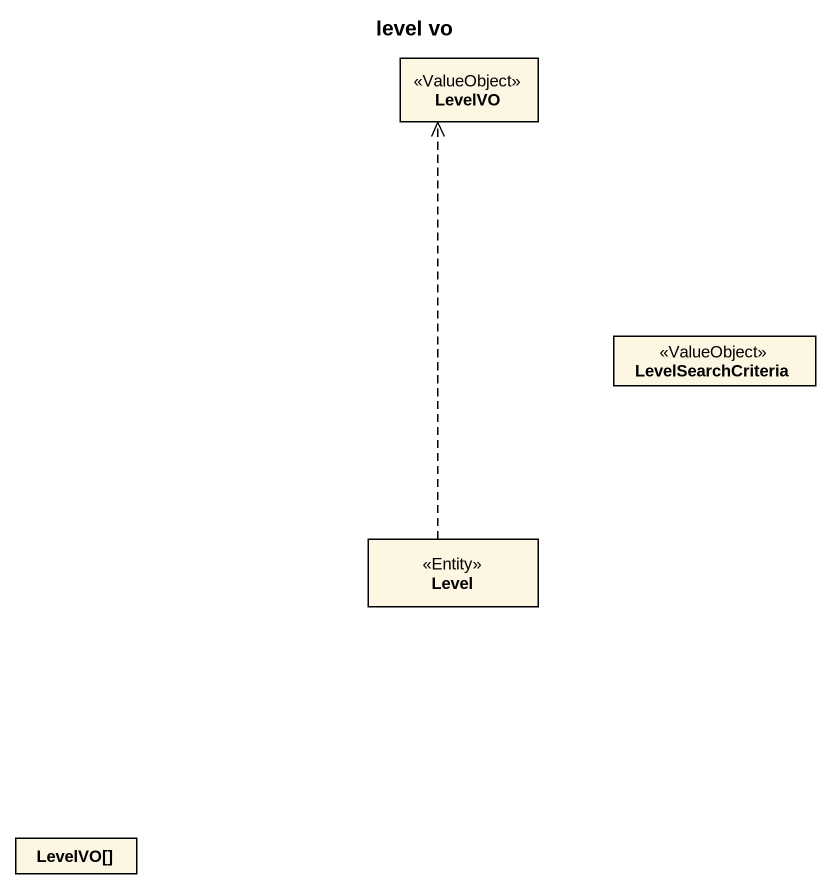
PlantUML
@startuml
title level vo
hide circle
hide empty members
class LevelVO <<ValueObject>>
class LevelSearchCriteria <<ValueObject>>
class Level <<Entity>>
class "LevelVO[]" as LevelVO_2
Level .up.> LevelVO
@enduml
